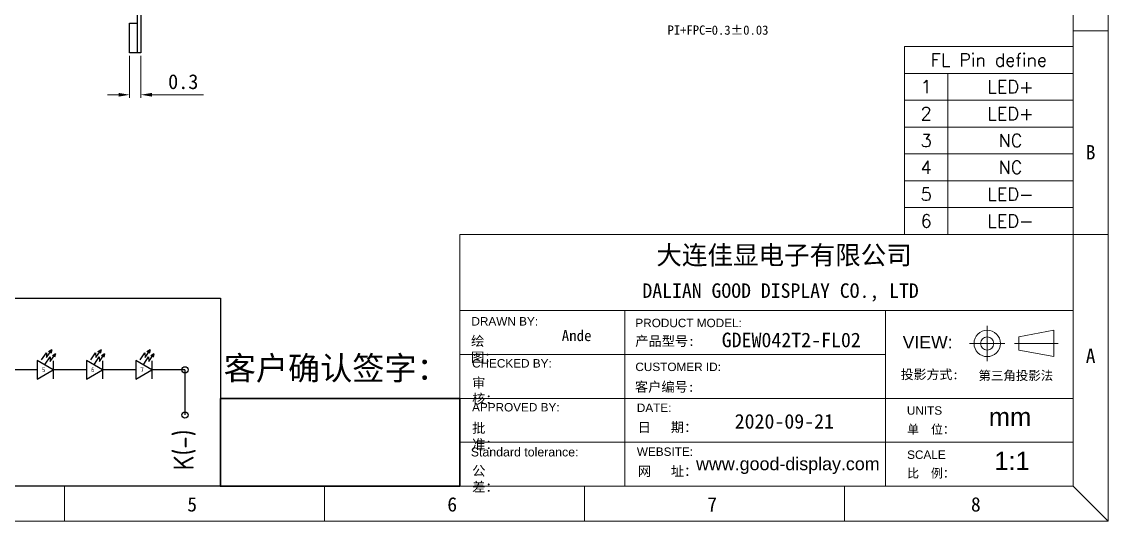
# Model space of a CAD drawing. Header units: millimetres. Extents: x 245 to 12024, y -5479 to 598.
# Drawn here: x 11731.3 to 12024.4, y -5478.6 to -5343.9 of the extents above; entities that cross this region are included whole.
import ezdxf
from ezdxf.enums import TextEntityAlignment as Align

# ---------------------------------------------------------------- set-up
doc = ezdxf.new("R2010")
doc.units = ezdxf.units.MM
for name, color, linetype, lineweight in [('1', 7, 'Continuous', 9), ('Sundenal', 4, 'Continuous', 20), ('文字', 2, 'Continuous', 20)]:
    doc.layers.add(name, color=color, linetype=linetype, lineweight=lineweight)
for name, color, linetype in [('COVERLENS', 2, 'Continuous'), ('DIM', 7, 'Continuous'), ('FPC', 5, 'Continuous'), ('背胶', 6, 'Continuous')]:
    doc.layers.add(name, color=color, linetype=linetype)
doc.styles.get("Standard").update_dxf_attribs({"font": 'isocp2.shx', "bigfont": 'extfont2.shx'})
doc.styles.add('STYLE1', font='arial.ttf')
doc.styles.add('YW-RD', font='romans.shx', dxfattribs={"bigfont": 'chineset.shx'})
doc.styles.add('宋体', font='')
doc.styles.get('宋体').set_extended_font_data('SimSun')
doc.dimstyles.new('Sundenal$0', dxfattribs={"dimtxt": 6, "dimasz": 3, "dimexe": 0.8, "dimexo": 0.8, "dimgap": 0.2, "dimtad": 1, "dimzin": 1, "dimdsep": 46, "dimtxsty": '宋体', "dimcen": 2.5, "dimadec": 0, "dimazin": 0, "dimtfac": 1, "dimtofl": 0, "dimtmove": 0, "dimatfit": 3, "dimfxl": 0.8, "dimtolj": 1, "dimlwd": 13, "dimlwe": 13, "dimarcsym": 0})

# ---------------------------------------------------------------- blocks, each defined once
blk = doc.blocks.new('sundenal')
at = {"layer": 'Sundenal', "ltscale": 0.2}
blk.add_line((-19.18, 19.18), (0, 0), dxfattribs=at)
at = {"layer": 'Sundenal', "color": 4}
blk.add_lwpolyline([(-1141.39, 0), (0, 0), (0, 805.66), (-1141.39, 805.66)], close=True, dxfattribs=at)
at = {"layer": 'Sundenal', "ltscale": 0.2}
for points in [[(-19.18, 786.48), (-1122.21, 786.48), (-1122.21, 19.18), (-19.18, 19.18)], [(-19.18, 157.04), (-355.22, 157.04), (-355.22, 19.18), (-19.18, 19.18)]]:
    blk.add_lwpolyline(points, close=True, dxfattribs=at)
at = {"layer": 'Sundenal', "color": 4}
for points in [[(-19.18, 268.55), (0, 268.55)], [(-19.18, 157.04), (0, 157.04)], [(-19.18, 115.33), (-202.46, 115.33), (-355.22, 115.33)], [(-264.75, 115.33), (-264.75, 19.18)], [(-355.22, 91.29), (-202.46, 91.29), (-121.95, 91.29)], [(-19.18, 43.22), (-202.46, 43.22), (-355.22, 43.22)], [(-571.67, 19.18), (-571.67, 0)], [(-429.24, 19.18), (-429.24, 0)], [(-286.82, 19.18), (-286.82, 0)], [(-144.39, 19.18), (-144.39, 0)]]:
    blk.add_lwpolyline(points, dxfattribs=at)
at = {"layer": 'Sundenal', "color": 4, "ltscale": 0.5}
for points in [[(-121.95, 115.33), (-121.95, 43.22), (-121.95, 19.18)], [(-66.31, 87.74), (-66.31, 106.96)], [(-75.93, 97.35), (-56.7, 97.35)], [(-27.36, 97.35), (-51.4, 97.35)], [(-355.22, 67.25), (-202.46, 67.25), (-91.88, 67.25), (-19.18, 67.25)]]:
    blk.add_lwpolyline(points, dxfattribs=at)
blk.add_lwpolyline([(-29.77, 104.56), (-29.77, 90.14), (-49, 93.74), (-49, 100.96)], close=True, dxfattribs=at)
for radius in [7.21, 3.61]:
    blk.add_circle((-66.31, 97.35), radius, dxfattribs=at)
at = {"layer": 'Sundenal', "color": 4, "style": '宋体'}
for s, p in [('B', (-9.67, 202.04)), ('A', (-9.67, 90.53)), ('5', (-501.78, 9.26)), ('6', (-359.35, 9.26)), ('7', (-216.92, 9.26)), ('8', (-72.54, 9.26))]:
    blk.add_text(s, height=7.85, dxfattribs=at).set_placement(p, align=Align.MIDDLE_CENTER)
at = {"layer": 'Sundenal', "color": 4}
for s, height, style, p in [('DALIAN GOOD DISPLAY CO., LTD', 7.9454, '宋体', (-255.15, 126.29)), ('PRODUCT MODEL:', 4.6097, 'STYLE1', (-259.01, 108.58)), ('CHECKED BY:', 4.6097, 'STYLE1', (-348.47, 86.47)), ('CUSTOMER ID:', 4.6097, 'STYLE1', (-259.01, 84.54)), ('APPROVED BY:', 4.6097, 'STYLE1', (-348.47, 62.43))]:
    blk.add_text(s, height=height, dxfattribs=dict(at, style=style)).set_placement(p, align=Align.MIDDLE_LEFT)
at = {"layer": 'Sundenal', "color": 4, "ltscale": 0.5, "style": 'STYLE1'}
for s, height, p in [('DRAWN BY:', 4.61, (-348.81, 109.47)), ('VIEW:', 6.915, (-112.62, 98.05))]:
    blk.add_text(s, height=height, dxfattribs=at).set_placement(p, align=Align.MIDDLE_LEFT)
at = {"layer": 'Sundenal', "color": 4, "style": 'STYLE1'}
for s, p in [('DATE:', (-258.21, 59.84)), ('WEBSITE:', (-258.21, 35.8))]:
    blk.add_text(s, height=4.61, dxfattribs=at).set_placement(p)
at = {"layer": 'Sundenal', "color": 4, "ltscale": 0.5, "style": 'STYLE1'}
for s, p in [('UNITS', (-110.31, 58.34)), ('SCALE', (-110.17, 34.14))]:
    blk.add_text(s, height=4.61, dxfattribs=at).set_placement(p)
at = {"layer": 'Sundenal', "color": 4, "attachment_point": 1}
for s, insert, char_height, width, style in [('大连佳显电子有限公司', (-247.54, 150.84), 10.26, 178.7391, '宋体'), ('{\\fSimSun|b0|i0|c134|p54;产品型号:}', (-259.1, 101.34), 5.3139, 36.7233, 'STYLE1'), ('{\\fSimSun|b0|i0|c134|p54;客户编号:}', (-259.26, 76.24), 5.3139, 34.4165, 'STYLE1'), ('{\\fSimSun|b0|i0|c134|p54;日   期：}', (-257.68, 54.12), 5.3139, 35.8527, 'STYLE1'), ('{\\fArial|b0|i0|c0|p34;Standard tolerance: }', (-349.17, 40.33), 4.8401, 61.0685, 'STYLE1'), ('{\\fSimSun|b0|i0|c134|p54;网   址：}', (-257.68, 30.09), 5.3139, 35.8527, 'STYLE1')]:
    blk.add_mtext(s, dxfattribs=dict(at, insert=insert, char_height=char_height, width=width, style=style))
at = {"layer": 'Sundenal', "color": 4, "ltscale": 0.5, "attachment_point": 1, "style": 'STYLE1'}
for s, insert, char_height, width in [('{\\fSimSun|b0|i0|c134|p54;绘   图：}', (-349.02, 101.34), 5.3139, 29.6747), ('{\\fNSimSun|b0|i0|c134|p49;投影方式:}', (-113.66, 82.96), 5.1776, 35.3306), ('{\\fSimSun|b0|i0|c134|p54;审   核：}', (-348.41, 78.51), 5.3139, 30.3728), ('{\\fArial|b0|i0|c0|p32;mm}', (-65.43, 62.13), 10, 23.1392), ('{\\fSimSun|b0|i0|c134|p54;批   准：}', (-348.41, 53.68), 5.3139, 30.3747), ('{\\fNSimSun|b0|i0|c134|p49;单  位：}', (-110.18, 52.69), 4.7941, 26.4216), ('1:1', (-62.43, 38.07), 10, 19.29), ('{\\fSimSun|b0|i0|c134|p54;公    差：  }', (-348.41, 30.29), 5.3139, 34.0875), ('{\\fNSimSun|b0|i0|c134|p49;比  例：}', (-110.18, 28.65), 4.7941, 25.4832)]:
    blk.add_mtext(s, dxfattribs=dict(at, insert=insert, char_height=char_height, width=width))
at = {"layer": 'Sundenal', "color": 4, "lineweight": 30, "insert": (-71.08, 82.28), "char_height": 5, "width": 45.19, "attachment_point": 1, "style": '宋体'}
blk.add_mtext('第三角投影法', dxfattribs=at)
at = {"layer": 'Sundenal', "color": 4, "insert": (-175.51, 34.97), "char_height": 7, "width": 71.82, "attachment_point": 2}
blk.add_mtext('{\\fArial|b0|i0|c0|p34;www.good-display.com}', dxfattribs=at)
blk = doc.blocks.new('*D17')
at = {"layer": 'Defpoints', "color": 0, "ltscale": 0.2, "transparency": 16777216}
for p in [(11760.44, -5352.26), (11763.44, -5352.26), (11763.44, -5363.57)]:
    blk.add_point(p, dxfattribs=at)
at = {"layer": '背胶', "color": 0, "lineweight": 13, "ltscale": 0.2, "transparency": 16777216}
for p, q in [((11760.44, -5353.06), (11760.44, -5364.37)), ((11763.44, -5353.06), (11763.44, -5364.37)), ((11757.44, -5363.57), (11754.44, -5363.57)), ((11766.44, -5363.57), (11780.35, -5363.57))]:
    blk.add_line(p, q, dxfattribs=at)
at = {"layer": '背胶', "color": 0, "ltscale": 0.2, "transparency": 16777216}
for points in [[(11757.44, -5363.07), (11757.44, -5364.07), (11760.44, -5363.57)], [(11766.44, -5363.07), (11766.44, -5364.07), (11763.44, -5363.57)]]:
    blk.add_solid(points, dxfattribs=at)
at = {"layer": '背胶', "color": 0, "ltscale": 0.2, "transparency": 16777216, "insert": (11774.9, -5360.07), "char_height": 4, "attachment_point": 5, "style": '宋体'}
blk.add_mtext('\\A1;0.3', dxfattribs=at)

msp = doc.modelspace()

# ---------------------------------------------------------------- linework, layer by layer
for p, q in [((11736.6947, -5435.082), (11737.979, -5433.1848)), ((11736.6947, -5435.082), (11737.979, -5433.1848)), ((11737.979, -5433.1848), (11738.0448, -5434.4242)), ((11737.979, -5433.1848), (11738.0448, -5434.4242)), ((11738.0448, -5434.4242), (11739.4356, -5432.3698)), ((11738.0448, -5434.4242), (11739.4356, -5432.3698)), ((11739.4356, -5432.3698), (11738.5136, -5432.9051)), ((11739.4356, -5432.3698), (11738.5136, -5432.9051)), ((11739.0277, -5435.5122), (11740.4184, -5433.4578)), ((11739.0277, -5435.5122), (11740.4184, -5433.4578)), ((11739.4356, -5432.3698), (11739.1857, -5433.3249)), ((11739.4356, -5432.3698), (11739.1857, -5433.3249)), ((11740.4184, -5433.4578), (11739.5887, -5433.9395)), ((11740.4184, -5433.4578), (11739.5887, -5433.9395)), ((11740.4184, -5433.4578), (11740.1936, -5434.3173)), ((11740.4184, -5433.4578), (11740.1936, -5434.3173)), ((11749.975, -5435.082), (11751.2593, -5433.1848)), ((11749.975, -5435.082), (11751.2593, -5433.1848)), ((11751.2593, -5433.1848), (11751.3251, -5434.4242)), ((11751.2593, -5433.1848), (11751.3251, -5434.4242)), ((11751.3251, -5434.4242), (11752.7159, -5432.3698)), ((11751.3251, -5434.4242), (11752.7159, -5432.3698)), ((11752.7159, -5432.3698), (11751.794, -5432.9051)), ((11752.7159, -5432.3698), (11751.794, -5432.9051)), ((11752.308, -5435.5122), (11753.6988, -5433.4578)), ((11752.308, -5435.5122), (11753.6988, -5433.4578)), ((11752.7159, -5432.3698), (11752.466, -5433.3249)), ((11752.7159, -5432.3698), (11752.466, -5433.3249)), ((11753.6988, -5433.4578), (11752.869, -5433.9395)), ((11753.6988, -5433.4578), (11752.869, -5433.9395)), ((11753.6988, -5433.4578), (11753.4739, -5434.3173)), ((11753.6988, -5433.4578), (11753.4739, -5434.3173)), ((11763.2554, -5435.082), (11764.5397, -5433.1848)), ((11763.2554, -5435.082), (11764.5397, -5433.1848)), ((11764.5397, -5433.1848), (11764.6055, -5434.4242)), ((11764.5397, -5433.1848), (11764.6055, -5434.4242)), ((11764.6055, -5434.4242), (11765.9962, -5432.3698)), ((11764.6055, -5434.4242), (11765.9962, -5432.3698)), ((11765.9962, -5432.3698), (11765.0743, -5432.9051)), ((11765.9962, -5432.3698), (11765.0743, -5432.9051)), ((11765.5884, -5435.5122), (11766.9791, -5433.4578)), ((11765.5884, -5435.5122), (11766.9791, -5433.4578)), ((11765.9962, -5432.3698), (11765.7464, -5433.3249)), ((11765.9962, -5432.3698), (11765.7464, -5433.3249)), ((11766.9791, -5433.4578), (11766.1494, -5433.9395)), ((11766.9791, -5433.4578), (11766.1494, -5433.9395)), ((11766.9791, -5433.4578), (11766.7542, -5434.3173)), ((11766.9791, -5433.4578), (11766.7542, -5434.3173)), ((11737.6776, -5436.1699), (11738.9619, -5434.2727)), ((11737.6776, -5436.1699), (11738.9619, -5434.2727)), ((11738.9619, -5434.2727), (11739.0277, -5435.5122)), ((11738.9619, -5434.2727), (11739.0277, -5435.5122)), ((11739.84, -5435.2846), (11739.84, -5440.2077)), ((11739.84, -5435.2846), (11739.84, -5440.2077)), ((11750.9579, -5436.1699), (11752.2422, -5434.2727)), ((11750.9579, -5436.1699), (11752.2422, -5434.2727)), ((11752.2422, -5434.2727), (11752.308, -5435.5122)), ((11752.2422, -5434.2727), (11752.308, -5435.5122)), ((11753.1204, -5435.2846), (11753.1204, -5440.2077)), ((11753.1204, -5435.2846), (11753.1204, -5440.2077)), ((11764.2383, -5436.1699), (11765.5226, -5434.2727)), ((11764.2383, -5436.1699), (11765.5226, -5434.2727)), ((11765.5226, -5434.2727), (11765.5884, -5435.5122)), ((11765.5226, -5434.2727), (11765.5884, -5435.5122)), ((11766.4007, -5435.2846), (11766.4007, -5440.2077)), ((11766.4007, -5435.2846), (11766.4007, -5440.2077)), ((11735.5271, -5437.7489), (11726.5656, -5437.7489)), ((11748.8075, -5437.7489), (11739.846, -5437.7489)), ((11762.0878, -5437.7489), (11753.1263, -5437.7489)), ((11775.3682, -5437.7489), (11766.4066, -5437.7489)), ((11775.3682, -5437.7489), (11775.3682, -5449.9181))]:
    msp.add_line(p, q)
for points in [[(11739.846, -5437.7489), (11735.5271, -5435.2554), (11735.5271, -5440.2423)], [(11739.846, -5437.7489), (11735.5271, -5435.2554), (11735.5271, -5440.2423)], [(11753.1263, -5437.7489), (11748.8075, -5435.2554), (11748.8075, -5440.2423)], [(11753.1263, -5437.7489), (11748.8075, -5435.2554), (11748.8075, -5440.2423)], [(11766.4066, -5437.7489), (11762.0878, -5435.2554), (11762.0878, -5440.2423)], [(11766.4066, -5437.7489), (11762.0878, -5435.2554), (11762.0878, -5440.2423)]]:
    msp.add_lwpolyline(points, close=True)
for centre in [(11775.3682, -5437.7489), (11775.3682, -5449.9181)]:
    msp.add_circle(centre, 0.8498)
at = {"layer": '1', "color": 1}
for p, q in [((11981.1169, -5365.0444), (11981.1169, -5357.8067)), ((11981.1169, -5372.2821), (11981.1169, -5365.0444)), ((11981.1169, -5379.5198), (11981.1169, -5372.2821)), ((11981.1169, -5386.7575), (11981.1169, -5379.5198)), ((11981.1169, -5393.9953), (11981.1169, -5386.7575)), ((11981.1169, -5401.233), (11981.1169, -5393.9953))]:
    msp.add_line(p, q, dxfattribs=at)
for points in [[(11969.4529, -5350.569), (11969.4529, -5357.8067), (12014.9727, -5357.8067), (12014.9727, -5350.569)], [(11969.4529, -5357.8067), (11969.4529, -5365.0444), (12014.9727, -5365.0444), (12014.9727, -5357.8067)], [(11969.4529, -5365.0444), (11969.4529, -5372.2821), (12014.9727, -5372.2821), (12014.9727, -5365.0444)], [(11969.4529, -5372.2821), (11969.4529, -5379.5198), (12014.9727, -5379.5198), (12014.9727, -5372.2821)], [(11969.4529, -5379.5198), (11969.4529, -5386.7575), (12014.9727, -5386.7575), (12014.9727, -5379.5198)], [(11969.4529, -5386.7575), (11969.4529, -5393.9953), (12014.9727, -5393.9953), (12014.9727, -5386.7575)], [(11969.4529, -5393.9953), (11969.4529, -5401.233), (12014.9727, -5401.233), (12014.9727, -5393.9953)]]:
    msp.add_lwpolyline(points, close=True, dxfattribs=at)
at = {"layer": 'COVERLENS', "color": 0, "ltscale": 0.2}
msp.add_lwpolyline([(11664.2569, -5418.4111), (11784.911, -5418.4111), (11784.911, -5469.1257), (11664.2569, -5469.1257)], close=True, dxfattribs=at)
at = {"layer": 'FPC', "ltscale": 0.2}
for p, q in [((11762.4415, -5296.1863), (11762.4415, -5352.2572)), ((11763.4415, -5296.1863), (11763.4415, -5352.2572)), ((11760.4415, -5344.2572), (11762.4415, -5344.2572)), ((11760.4415, -5352.2572), (11760.4415, -5344.2572)), ((11763.4415, -5352.2572), (11760.4415, -5352.2572))]:
    msp.add_line(p, q, dxfattribs=at)
at = {"layer": '文字', "color": 0, "lineweight": 30}
msp.add_lwpolyline([(11784.911, -5445.4511), (11849.48, -5445.4511), (11849.48, -5469.1257), (11784.911, -5469.1257)], close=True, dxfattribs=at)

# ---------------------------------------------------------------- block references
at = {"layer": 'Sundenal', "xscale": 0.4924799999998868, "yscale": 0.4924799999998868, "zscale": 0.4924799999998868}
msp.add_blockref('sundenal', (12024.4196, -5478.5726), dxfattribs=at)

# ---------------------------------------------------------------- texts
for s, width, p, p2 in [('5', 1.238715, (11736.7548, -5438.3244), (11737.7062, -5438.3244)), ('6', 1.221806, (11750.0351, -5438.3244), (11750.9865, -5438.3244)), ('7', 1.332005, (11763.3155, -5438.3244), (11764.2668, -5438.3244))]:
    msp.add_text(s, height=1.2986, dxfattribs=dict(width=width)).set_placement(p, p2, align=Align.FIT)
msp.add_text('K(-)', height=5.43325, rotation=90).set_placement((11777.7158, -5464.8498))
at = {"layer": '1', "char_height": 3.4992, "attachment_point": 5, "style": 'YW-RD'}
for s, insert, width in [('{\\Fromans,chineset|c134;FL} Pin define', (11992.2128, -5354.1878), 45.519768), ('1', (11975.2849, -5361.4256), 11.664), ('1', (11975.2849, -5361.4256), 11.664), ('{\\Fromans,chineset|c134;LED+}', (11998.0448, -5361.4256), 33.855768), ('2', (11975.2849, -5368.6633), 11.664), ('{\\Fromans,chineset|c134;LED+}', (11998.0448, -5368.6633), 33.855768), ('3', (11975.2849, -5375.901), 11.664), ('{\\Fromans,chineset|c134;NC}', (11998.0448, -5375.901), 33.855768), ('4', (11975.2849, -5383.1387), 11.664), ('{\\Fromans,chineset|c134;NC}', (11998.0448, -5383.1387), 33.855768), ('5', (11975.2849, -5390.3764), 11.664), ('{\\Fromans,chineset|c134;LED-}', (11998.0448, -5390.3764), 33.855768), ('6', (11975.2849, -5397.6141), 11.664), ('{\\Fromans,chineset|c134;LED-}', (11998.0448, -5397.6141), 33.855768)]:
    msp.add_mtext(s, dxfattribs=dict(at, insert=insert, width=width))
at = {"layer": 'DIM', "insert": (11905.539, -5344.8811), "char_height": 2.5, "width": 42.980191, "attachment_point": 1}
msp.add_mtext('{\\fSimSun|b0|i0|c134|p2;PI+FPC=0.3%%P0.03}', dxfattribs=at)
at = {"layer": '文字', "ltscale": 0.5, "insert": (11881.0143, -5427.0422), "char_height": 2.95488, "width": 14.7744, "attachment_point": 2, "style": '宋体'}
msp.add_mtext('{\\fSimSun|b0|i0|c134|p54;Ande}', dxfattribs=at)
at = {"layer": '文字', "char_height": 3.93984, "width": 34.4736, "attachment_point": 5, "style": '宋体'}
for s, insert in [('GDEW042T2-FL02', (11938.9112, -5429.7123)), ('2020-09-21', (11937.0434, -5451.6607))]:
    msp.add_mtext(s, dxfattribs=dict(at, insert=insert))
at = {"layer": '文字', "color": 0, "insert": (11816.1662, -5441.2127), "char_height": 6.35632, "width": 68.857069, "attachment_point": 8, "style": '宋体'}
msp.add_mtext('客户确认签字：', dxfattribs=at)

# ---------------------------------------------------------------- dimensions: what is measured, and where the dimension line sits
at = {"layer": '背胶', "color": 0, "ltscale": 0.2}
dim = msp.add_linear_dim(base=(11763.4415, -5363.5681), p1=(11760.4415, -5352.2572), p2=(11763.4415, -5352.2572), dimstyle='Sundenal$0', override={"dimtxt": 4, "dimgap": 1.5, "dimlfac": 0.1, "dimzin": 9, "dimtol": 0, "dimlim": 0, "dimtp": 0.03, "dimtm": 0.03}, dxfattribs=at)
dim.commit()
dim.dimension.update_dxf_attribs({"geometry": '*D17', "text_midpoint": (11774.8971, -5360.0681)})

doc.saveas('drawing.dxf')
